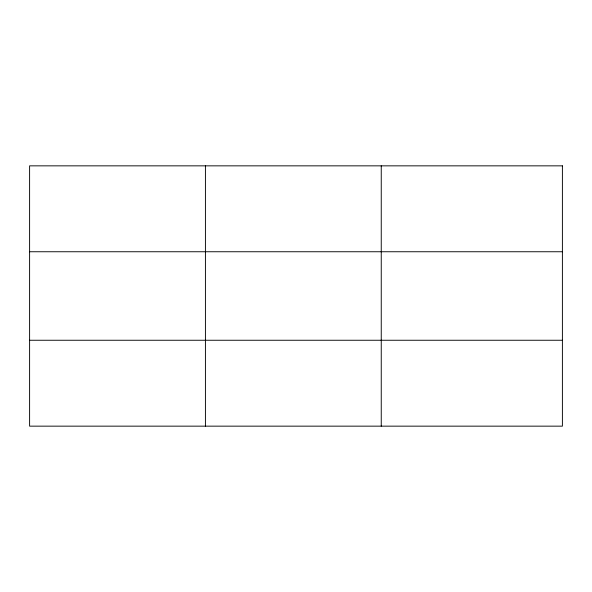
<?xml version="1.0" encoding="UTF-8"?>
<svg xmlns="http://www.w3.org/2000/svg" width="592" height="592" viewBox="0 0 592 592"><rect width="100%" height="100%" fill="white"/><g stroke="black" fill="none" stroke-linecap="round" stroke-linejoin="round"><path stroke-width="0.89" d="M205.424 165.849L205.424 426.151M381.248 165.849L381.248 426.151M29.6 251.748L562.4 251.748M29.6 340.252L562.4 340.252M562.4 165.849L562.4 426.151L29.6 426.151L29.6 165.849L562.4 165.849"/></g></svg>
